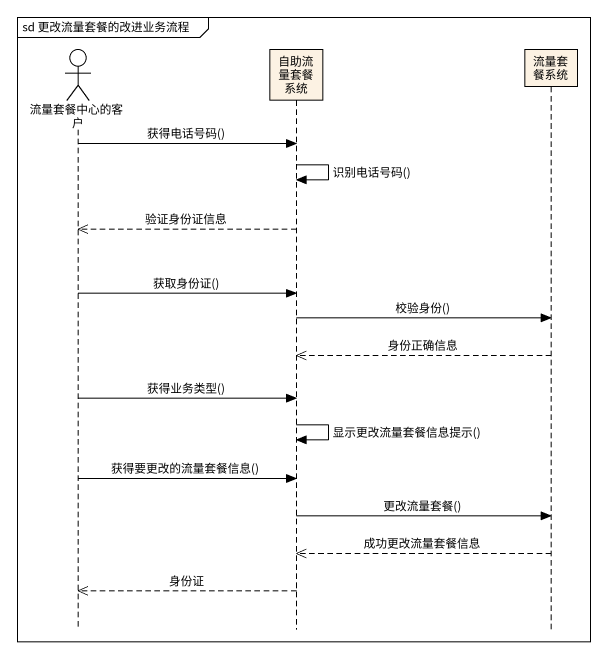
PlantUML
@startuml
mainframe sd 更改流量套餐的改进业务流程
hide footbox
actor 流量套餐中心的客户
participant 自助流量套餐系统
participant 流量套餐系统

流量套餐中心的客户 -> 自助流量套餐系统 : 获得电话号码()
自助流量套餐系统 -> 自助流量套餐系统 : 识别电话号码()
自助流量套餐系统 -->> 流量套餐中心的客户 : 验证身份证信息
流量套餐中心的客户 -> 自助流量套餐系统 : 获取身份证()
自助流量套餐系统 -> 流量套餐系统 : 校验身份()
流量套餐系统 -->> 自助流量套餐系统 : 身份正确信息
流量套餐中心的客户 -> 自助流量套餐系统 : 获得业务类型()
自助流量套餐系统 -> 自助流量套餐系统 : 显示更改流量套餐信息提示()
流量套餐中心的客户 -> 自助流量套餐系统 : 获得要更改的流量套餐信息()
自助流量套餐系统 -> 流量套餐系统 : 更改流量套餐()
流量套餐系统 -->> 自助流量套餐系统 : 成功更改流量套餐信息
自助流量套餐系统 -->> 流量套餐中心的客户 : 身份证
@enduml
